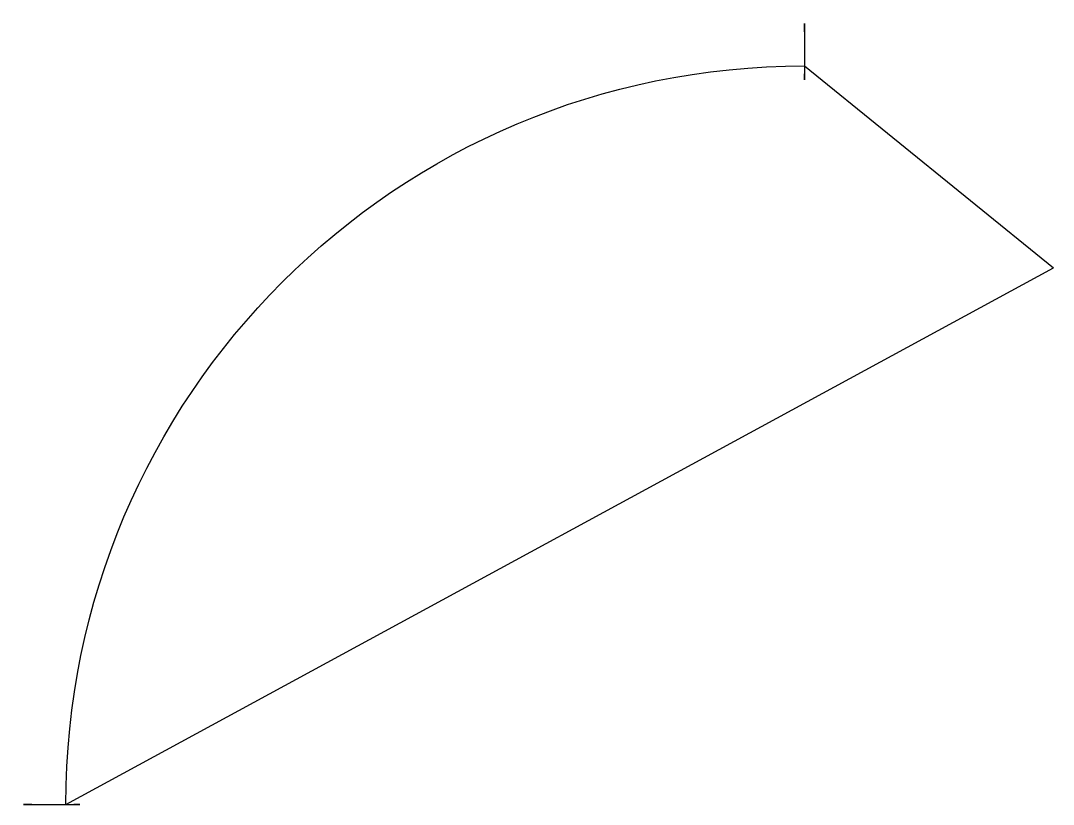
# Model space of a CAD drawing. Header units: millimetres. Extents: x 4272 to 4429, y 6765 to 6885.
import ezdxf

# ---------------------------------------------------------------- set-up
doc = ezdxf.new("R2010")
doc.units = ezdxf.units.MM

msp = doc.modelspace()

# ---------------------------------------------------------------- linework, layer by layer
for p, q in [((4391.4, 6878, 3925.41), (4429.41, 6847.14, 3925.41)), ((4278.57, 6765.18, 3917.49), (4429.41, 6847.14, 3917.49))]:
    msp.add_line(p, q)
at = {"color": 254, "extrusion": (1, -1e-16, 0)}
msp.add_arc((6880.18, 3921.71, 4391.4), 4.3, 314.427, 217.7596, dxfattribs=at)
at = {"color": 254, "extrusion": (0, 0, -1)}
msp.add_arc((-4391.4, 6765.18, -3917.49), 112.83, 0, 90, dxfattribs=at)
at = {"color": 254, "extrusion": (-1e-16, 1, 0)}
msp.add_arc((-4276.4, 3921.71, 6765.18), 4.3, 314.427, 217.7596, dxfattribs=at)

doc.saveas('drawing.dxf')
